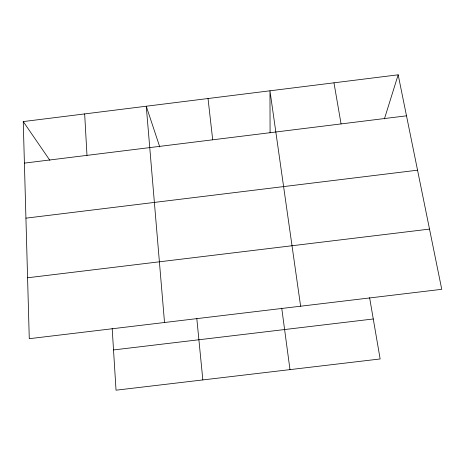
<?xml version="1.0" encoding="UTF-8"?>
<svg xmlns="http://www.w3.org/2000/svg" width="465" height="465" viewBox="0 0 465 465"><rect width="100%" height="100%" fill="white"/><g stroke="black" fill="none" stroke-linecap="round" stroke-linejoin="round"><path stroke-width="0.7" d="M384.421 118.877L398.168 74.807L23.25 121.574L29.272 338.689L441.75 289.317L398.168 74.807M24.401 163.116L406.503 115.82M25.93 218.155L417.547 170.184M27.586 277.774L429.515 229.094M113.524 349.936L373.267 318.978M23.25 121.574L49.854 160.297M159.768 146.934L146.254 106.229L164.523 322.501M333.969 82.811L341.066 123.922M369.599 297.629L380.143 358.963L116.035 390.193L112.181 328.441M300.623 306.208L269.967 90.797L270.084 132.885M281.732 308.15L289.986 369.623M208.024 98.528L212.697 139.808M196.788 318.316L202.839 379.928M84.665 113.913L86.984 155.374"/></g></svg>
